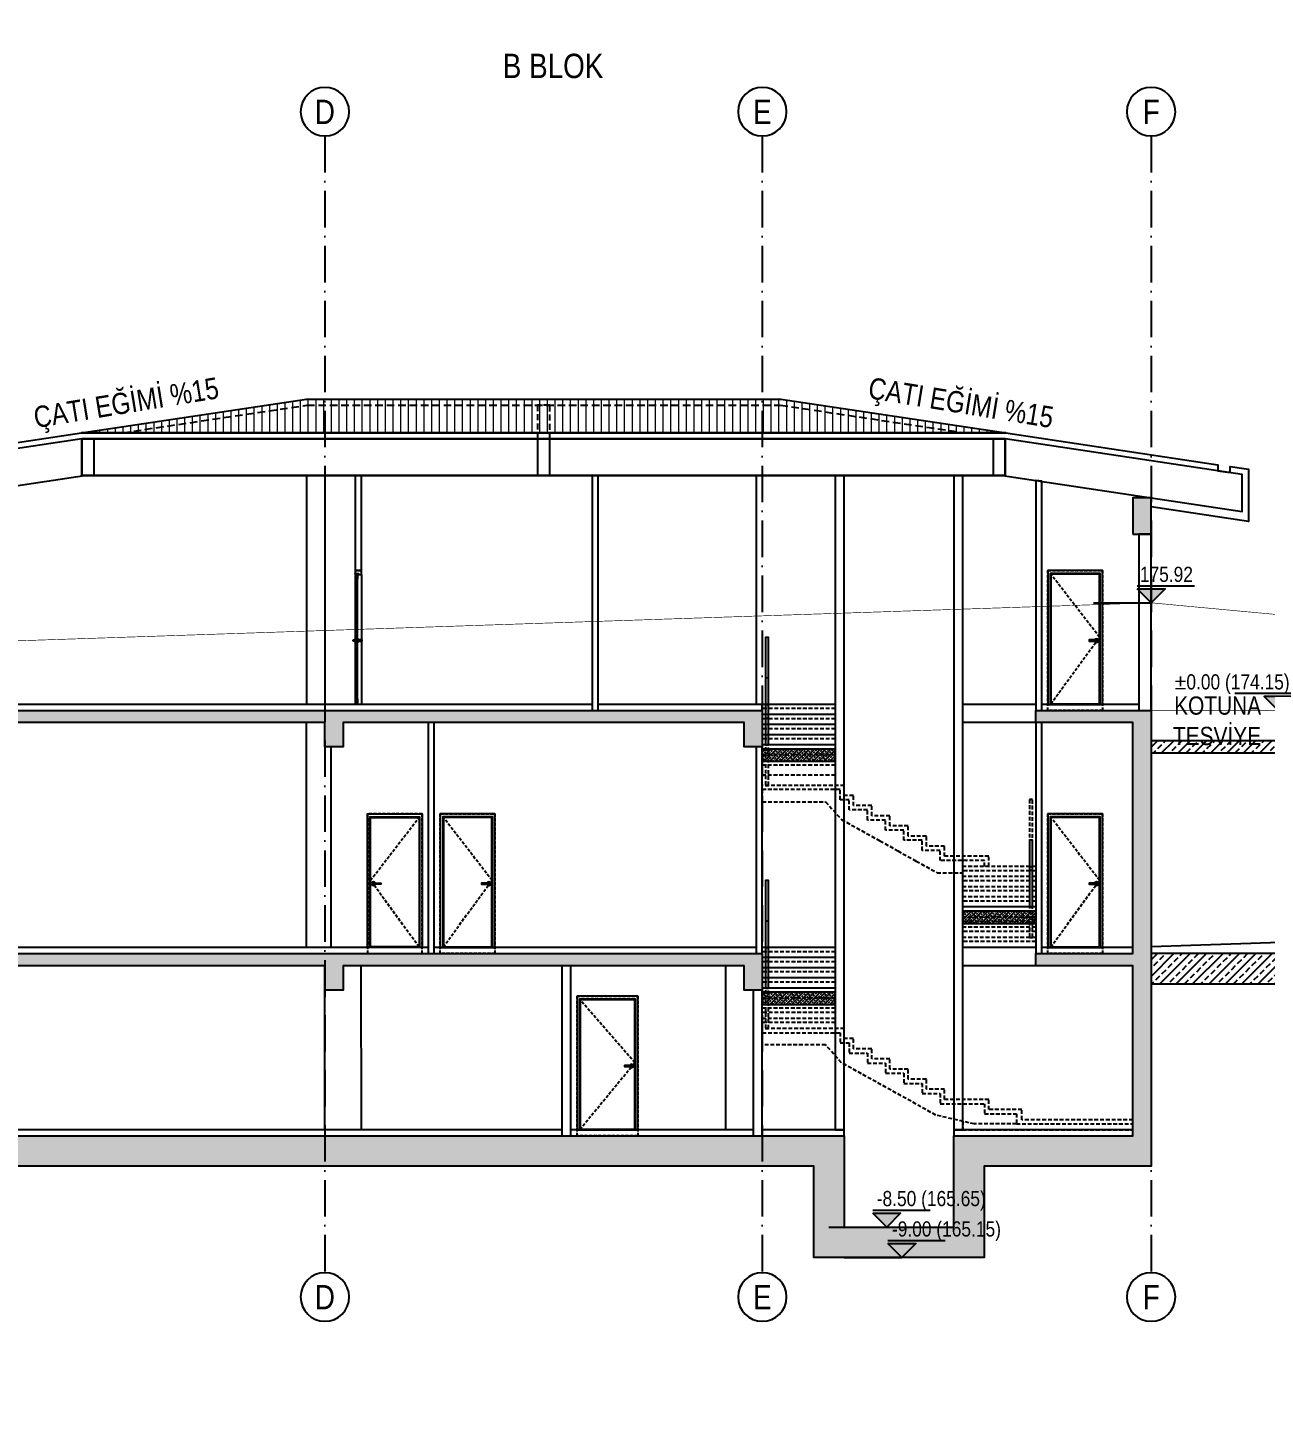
# Model space of a CAD drawing. Header units: millimetres. Extents: x 82776 to 137242, y 11666 to 27998.
# Drawn here: x 93113 to 93622, y 17840 to 18415 of the extents above; entities that cross this region are included whole.
import ezdxf
from ezdxf.enums import TextEntityAlignment as Align

# ---------------------------------------------------------------- set-up
doc = ezdxf.new("R2010")
doc.units = ezdxf.units.MM
for name, pattern in [('( Hidden )', [0.375, 0.25, -0.125]), ('ACAD_ISO10W100', [18, 12, -3, 0, -3]), ('DASHDOT', [1, 0.5, -0.25, 0, -0.25]), ('DASHED', [15, 10, -5]), ('HIDDEN', [9.525, 6.35, -3.175])]:
    doc.linetypes.add(name, pattern=pattern)
for name, color, linetype in [('0_IFC_Concrete Trace', 253, '( Hidden )'), ('0_IFC_Elevation_3', 21, 'Continuous'), ('0_IFC_Elevation_4', 11, 'Continuous'), ('0_IFC_Elevation_5', 252, 'Continuous'), ('0_IFC_Grid', 14, 'ACAD_ISO10W100'), ('0_IFC_Grid_Text_100', 14, 'Continuous'), ('0_IFC_Hatch', 250, 'Continuous'), ('0_IFC_Hatch_Structure', 251, 'Continuous'), ('0_IFC_Notation_Level_50', 160, 'Continuous'), ('0_IFC_Notation_Section_50', 10, 'Continuous'), ('0_IFC_Steelsection', 20, 'Continuous'), ('0_IFC_Text_Explanation_200', 231, 'Continuous'), ('0_IFC_Text_Explanation_50', 231, 'Continuous'), ('1_IFC_Concrete_Section', 50, 'Continuous'), ('1_IFC_Door', 83, 'Continuous'), ('1_IFC_Stair_Concrete', 252, '( Hidden )'), ('2_IFC_Handrail', 181, 'Continuous'), ('2_IFC_Wall', 130, 'Continuous'), ('3_IFC_Window', 136, 'Continuous'), ('4_IFC_Adhesive', 135, 'Continuous'), ('4_IFC_Floor_Cladding', 143, 'Continuous'), ('4_IFC_Kaplama', 55, 'Continuous'), ('7_IFC_Landscape', 45, 'Continuous')]:
    doc.layers.add(name, color=color, linetype=linetype)
doc.styles.add('IFC_TEXT', font='ARIALN.TTF')
pattern_1 = [(225, (-107543.747, -29261.813), (13.4703842, -13.4703842), []), (225, (-107557.217, -29261.813), (13.4703842, -13.4703842), [9.525, -4.7625])]

# ---------------------------------------------------------------- blocks, each defined once
blk = doc.blocks.new('P_FITIL2')
at = {"layer": '4_IFC_Adhesive'}
blk.add_line((0.5, 0), (-0.5, 0), dxfattribs=at)
blk.add_lwpolyline([(-0.6, -0.1), (-0.1, -0.1), (-0.1, -0.3), (-0.1, -0.3), (-0.1, -0.5), (-0.1, -0.5), (-0.1, -0.7), (0.1, -0.7), (0.1, -0.5), (0.1, -0.5), (0.1, -0.3), (0.1, -0.3), (0.1, -0.1), (0.6, -0.1)], dxfattribs=at)
for radius, start, end in [(0.61, 10.3889, 169.6111), (0.51, 24.3157, 155.6843)]:
    blk.add_arc((0, -0.2), radius, start, end, dxfattribs=at)
blk = doc.blocks.new('*U1084')
at = {"layer": '0_IFC_Elevation_5'}
for p, q in [((-5.2, -6.6), (-5.2, -220, 0)), ((-6, -114, 0), (0.5, -114, 0)), ((1, -112.5, 0), (0.5, -112.5, 0)), ((0.5, -112.5, 0), (0.5, -117.5, 0)), ((4.8, -112.5, 0), (5.3, -112.5, 0)), ((5.3, -112.5, 0), (5.3, -117.5, 0)), ((8, -114, 0), (5.3, -114, 0)), ((8, -116, 0), (8, -114, 0)), ((0.5, -116, 0), (-6, -116, 0)), ((0.5, -117.5, 0), (1, -117.5, 0)), ((5.3, -117.5, 0), (4.8, -117.5, 0)), ((5.3, -116, 0), (8, -116, 0))]:
    blk.add_line(p, q, dxfattribs=at)
at = {"layer": '0_IFC_Elevation_5', "elevation": 0}
for points in [[(4.8, -5.2), (4.8, -220)], [(-6, -114), (-6, -116)]]:
    blk.add_lwpolyline(points, dxfattribs=at)
at = {"layer": '1_IFC_Door'}
for p, q in [((1.2, -219, 0), (1.2, -5.7, 0)), ((1.2, -5.9, 0), (4.6, -5.9, 0)), ((4.6, -5.7, 0), (4.6, -219, 0)), ((1.2, -218.8, 0), (4.6, -218.8, 0))]:
    blk.add_line(p, q, dxfattribs=at)
for points in [[(4.8, -5), (-0.5, -5), (-0.5, -5.4), (0.5, -5.4), (0.5, -5.9), (-0.1, -5.9), (-0.1, -6.2), (0.5, -6.2), (0.5, -6.6), (-5.2, -6.6), (-5.2, 0), (4.8, 0)], [(1.2, -5.9), (1.2, -13.9), (4.6, -13.9), (4.6, -5.9)], [(1.2, -111), (1.2, -119), (4.6, -119), (4.6, -111)], [(1.2, -210.8), (1.2, -218.8), (4.6, -218.8), (4.6, -210.8)]]:
    blk.add_lwpolyline(points, close=True, dxfattribs=at)
at = {"layer": '1_IFC_Door', "elevation": 0}
blk.add_lwpolyline([(4.8, -5), (-0.5, -5), (-0.5, -5.4), (4.6, -5.4, 0.414214), (4.8, -5.2), (4.8, -5), (4.8, -5)], format="xyb", dxfattribs=at)
at = {"layer": '1_IFC_Door'}
blk.add_lwpolyline([(4.8, -5.9), (4.8, -218.8, -0.414214), (4.6, -219), (1.2, -219, -0.414214), (1, -218.8), (1, -218.6), (1, -6.1), (1, -5.9, -0.414214), (1.2, -5.7), (4.6, -5.7, -0.414214)], format="xyb", close=True, dxfattribs=at)
at = {"rotation": 270}
blk.add_blockref('P_FITIL2', (0.6, -6, 0), dxfattribs=at)
blk = doc.blocks.new('*U2326')
blk.add_wipeout([(-10, 220), (90, 220), (90, 0), (-10, 0)]).dxf.layer = '0_IFC_Elevation_5'
at = {"layer": '0_IFC_Elevation_4'}
for points in [[(-10, 0), (-10, 220), (90, 220), (90, 0)], [(-5, 1), (-5, 214), (85, 214), (85, 1)]]:
    blk.add_lwpolyline(points, close=True, dxfattribs=at)
blk.add_lwpolyline([(-6, 0), (-6, 215), (86, 215), (86, 0)], dxfattribs=at)
at = {"layer": '0_IFC_Elevation_5', "linetype": 'DASHED', "ltscale": 0.5}
blk.add_lwpolyline([(90, -10), (90, 220), (-10, 220), (-10, -10)], close=True, dxfattribs=at)
blk.add_lwpolyline([(85, 1), (-5, 110.5), (85, 214)], dxfattribs=at)
at = {"layer": '0_IFC_Elevation_5'}
blk.add_lwpolyline([(0, 104, -1), (0, 106), (12, 106), (12, 104)], format="xyb", close=True, dxfattribs=at)
blk.add_circle((0, 105), 3, dxfattribs=at)
blk = doc.blocks.new('*U2328')
blk.add_wipeout([(90, 220), (0, 220), (0, 0), (90, 0)]).dxf.layer = '0_IFC_Elevation_5'
at = {"layer": '0_IFC_Elevation_4'}
for points in [[(90, 0), (90, 220), (0, 220), (0, 0)], [(85, 1), (85, 214), (5, 214), (5, 1)]]:
    blk.add_lwpolyline(points, close=True, dxfattribs=at)
blk.add_lwpolyline([(86, 0), (86, 215), (4, 215), (4, 0)], dxfattribs=at)
at = {"layer": '0_IFC_Elevation_5', "linetype": 'DASHED', "ltscale": 0.5}
blk.add_lwpolyline([(0, -10), (0, 220), (90, 220), (90, -10)], close=True, dxfattribs=at)
blk.add_lwpolyline([(5, 1), (85, 110.5), (5, 214)], dxfattribs=at)
at = {"layer": '0_IFC_Elevation_5'}
blk.add_lwpolyline([(80, 104, 1), (80, 106), (68, 106), (68, 104)], format="xyb", close=True, dxfattribs=at)
blk.add_circle((80, 105), 3, dxfattribs=at)
blk = doc.blocks.new('*U2327')
blk.add_wipeout([(0, 220), (90, 220), (90, 0), (0, 0)]).dxf.layer = '0_IFC_Elevation_5'
at = {"layer": '0_IFC_Elevation_4'}
for points in [[(0, 0), (0, 220), (90, 220), (90, 0)], [(5, 1), (5, 214), (85, 214), (85, 1)]]:
    blk.add_lwpolyline(points, close=True, dxfattribs=at)
blk.add_lwpolyline([(4, 0), (4, 215), (86, 215), (86, 0)], dxfattribs=at)
at = {"layer": '0_IFC_Elevation_5', "linetype": 'DASHED', "ltscale": 0.5}
blk.add_lwpolyline([(90, -10), (90, 220), (0, 220), (0, -10)], close=True, dxfattribs=at)
blk.add_lwpolyline([(85, 1), (5, 110.5), (85, 214)], dxfattribs=at)
at = {"layer": '0_IFC_Elevation_5'}
blk.add_lwpolyline([(10, 104, -1), (10, 106), (22, 106), (22, 104)], format="xyb", close=True, dxfattribs=at)
blk.add_circle((10, 105), 3, dxfattribs=at)
blk = doc.blocks.new('0_IFC_AXIS_TEXT_100')
at = {"layer": '0_IFC_Grid_Text_100'}
blk.add_circle((0, 1000), 1000, dxfattribs=at)
at = {"layer": '0_IFC_Grid_Text_100', "style": 'IFC_TEXT'}
blk.add_attdef('AXIS_NO', text='', height=1000, dxfattribs=at).set_placement((0, 993), align=Align.MIDDLE_CENTER)
blk = doc.blocks.new('0_IFC_NOT_RUDELEVEL_50_N')
at = {"layer": '0_IFC_Notation_Level_50'}
h = blk.add_hatch(color=256, dxfattribs=at)
h.dxf.hatch_style = 1
h.paths.add_polyline_path([(-201.6, 201.6), (201.6, 201.6), (0, 0)])
for p, q in [((-201.6, 246.4), (627.2, 246.4)), ((-834.4, 0), (0, 0))]:
    blk.add_line(p, q, dxfattribs=at)
blk.add_lwpolyline([(-201.6, 201.6), (201.6, 201.6), (0, 0), (-201.6, 201.6)], dxfattribs=at)
at = {"layer": '0_IFC_Notation_Level_50', "style": 'IFC_TEXT'}
blk.add_attdef('LEVEL', (-201.6, 302.4), '', height=280, dxfattribs=at)
blk = doc.blocks.new('VAZ 1_DE')
at = {"layer": '0_IFC_Elevation_4', "linetype": 'DASHED', "ltscale": 3, "const_width": 1}
blk.add_lwpolyline([(842.4, -1076.4), (1304.4, -1070.7), (3304.4, -1072.7), (3904.4, -1012.7), (5904.4, -945.7), (6504.4, -1001.7), (7254.4, -1007.7), (7689.4, -1011.3)], dxfattribs=at)
ref = blk.add_blockref('0_IFC_NOT_RUDELEVEL_50_N', (5904.4, -945.7), dxfattribs=dict(xscale=0.114, yscale=0.114, zscale=0.114))
ref.add_attrib('LEVEL', '175.92', (5885.8, -911.3), dxfattribs={"layer": '0_IFC_Notation_Level_50', "height": 24.94, "style": 'IFC_TEXT'})
blk = doc.blocks.new('1-1 VAZIYET KESITI')
at = {"layer": '0_IFC_Hatch', "lineweight": 0, "transparency": 33554687}
h = blk.add_hatch(dxfattribs=at)
h.set_pattern_fill('LINE', color=256, scale=4, angle=90)
h.set_pattern_definition([(90, (-118258.13, -21057.812), (-12.7, 8e-16), [])])
h.paths.add_polyline_path([(-4349.8903, 1633.95754), (-3979.44868, 1689.52392), (-3199.00709, 1689.52392), (-2828.56358, 1633.95754)])
at = {"layer": '0_IFC_Hatch_Structure'}
h = blk.add_hatch(dxfattribs=at)
h.set_pattern_fill('ANSI33', color=256, scale=3, angle=180)
h.set_pattern_definition(pattern_1)
h.paths.add_polyline_path([(-2589.22631, 1107.27392), (-1999.22631, 1107.27392), (-1999.22631, 1127.27392), (-2589.22631, 1127.27392)], flags=17)
h.paths.add_polyline_path([(-2589.22631, 727.27392), (-2019.22631, 727.27392), (-2019.22631, 698.27392), (-1239.22631, 698.27392), (-1239.22631, 1198.27392), (-1269.22631, 1198.27392), (-1269.22631, 748.27392), (-1969.22631, 748.27392), (-1969.22631, 777.27392), (-2589.22631, 777.27392)])
h.paths.add_polyline_path([(-1989.22631, 1138.27392), (-1959.22631, 1138.27392), (-1959.22631, 1178.27392), (-1389.22631, 1178.27392), (-1389.22631, 1198.27392), (-1989.22631, 1198.27392)], flags=17)
h.paths.add_polyline_path([(-1989.22631, 1488.27392), (-1959.22631, 1488.27392), (-1959.22631, 1548.27392), (-1989.22631, 1548.27392)])
h.paths.add_polyline_path([(-1269.22631, 1488.27392), (-1239.22631, 1488.27392), (-1239.22631, 1548.27392), (-1269.22631, 1548.27392)])
h.paths.add_polyline_path([(-1989.22631, 777.27392), (-1969.22631, 777.27392), (-1969.22631, 798.27392), (-1989.22631, 798.27392)], flags=16)
h = blk.add_hatch(dxfattribs=at)
h.set_pattern_fill('ANSI33', color=256, angle=180)
h.set_pattern_definition([(225, (-118258.1294, -20647.812), (4.49012806, -4.49012806), []), (225, (-118262.6195, -20647.812), (4.49012806, -4.49012806), [3.175, -1.5875])])
h.paths.add_polyline_path([(-3229.22213, 1113.60726), (-3229.22631, 1093.60726), (-3109.22168, 1093.60726), (-3109.22168, 1113.60726)])
h = blk.add_hatch(dxfattribs=at)
h.set_pattern_fill('ANSI33', color=256, angle=180)
h.set_pattern_definition([(225, (-117928.134, -20914.4785), (4.49012806, -4.49012806), []), (225, (-117932.624, -20914.4785), (4.49012806, -4.49012806), [3.175, -1.5875])])
h.paths.add_polyline_path([(-2899.2269, 846.94059), (-2899.23108, 826.94059), (-2779.22645, 826.94059), (-2779.22645, 846.94059)])
h = blk.add_hatch(dxfattribs=at)
h.set_pattern_fill('ANSI33', color=256, angle=180)
h.set_pattern_definition([(225, (-118258.1294, -21047.812), (4.49012806, -4.49012806), []), (225, (-118262.6195, -21047.812), (4.49012806, -4.49012806), [3.175, -1.5875])])
h.paths.add_polyline_path([(-3229.22213, 713.60726), (-3229.22631, 693.60726), (-3109.22168, 693.60726), (-3109.22168, 713.60726)])
at = {"layer": '0_IFC_Concrete Trace', "linetype": '( Hidden )', "ltscale": 50}
blk.add_lwpolyline([(-4282.47797, 1633.95754), (-3978.70285, 1679.52392), (-3199.75292, 1679.52392), (-2895.97625, 1633.95754)], dxfattribs=at)
at = {"layer": '0_IFC_Elevation_3'}
blk.add_lwpolyline([(-4349.8903, 1633.95754), (-3979.44868, 1689.52392), (-3199.00709, 1689.52392), (-2828.56358, 1633.95754), (-4349.8903, 1633.95754)], close=True, dxfattribs=at)
at = {"layer": '0_IFC_Elevation_3', "transparency": 33554687}
for points in [[(-3109.22168, 1187.27392), (-3229.22213, 1187.27392)], [(-3109.22168, 1187.27392), (-3109.22168, 1113.60726)], [(-3109.22168, 1170.60726), (-3229.22213, 1170.60726)], [(-3109.22168, 1153.94059), (-3229.22213, 1153.94059)], [(-3109.22168, 1137.27392), (-3229.22213, 1137.27392)], [(-3109.22168, 787.27392), (-3229.22213, 787.27392)], [(-3109.22168, 787.27392), (-3109.22168, 713.60726)], [(-3109.22168, 770.60726), (-3229.22213, 770.60726)], [(-3109.22168, 753.94059), (-3229.22213, 753.94059)], [(-3109.22168, 737.27392), (-3229.22213, 737.27392)]]:
    blk.add_lwpolyline(points, dxfattribs=at)
at = {"layer": '0_IFC_Elevation_3', "linetype": 'HIDDEN', "transparency": 33554687}
for points in [[(-3109.22168, 1103.94059), (-3229.22213, 1103.94059)], [(-3109.22168, 1087.27392), (-3229.22213, 1087.27392)], [(-3109.22168, 1103.94059), (-3109.22168, 1053.94059)], [(-3109.22168, 1070.60726), (-3229.22213, 1070.60726)], [(-2856.41974, 920.60726), (-2856.41974, 937.27392), (-2929.2241, 937.27392), (-2929.2241, 953.94059), (-2959.2241, 953.94059), (-2959.2241, 970.60726), (-2989.2241, 970.60726), (-2989.2241, 987.27392), (-3019.2241, 987.27392), (-3019.2241, 1003.94059), (-3049.2241, 1003.94059), (-3049.2241, 1020.60726), (-3079.2241, 1020.60726), (-3079.2241, 1037.27392), (-3094.22683, 1037.27392), (-3094.22683, 1053.94059), (-3229.22213, 1053.94059)], [(-2779.22645, 920.60726), (-2899.22645, 920.60726)], [(-2899.22645, 803.94059), (-2899.22645, 920.60726)], [(-2784.22645, 803.94059), (-2784.22645, 920.60726)], [(-2779.22645, 903.94059), (-2899.22645, 903.94059)], [(-2779.22645, 887.27392), (-2899.22645, 887.27392)], [(-2779.22645, 870.60726), (-2899.22645, 870.60726)], [(-2779.22645, 837.27392), (-2899.22645, 837.27392)], [(-2779.22645, 820.60726), (-2899.22645, 820.60726)], [(-2779.22645, 803.94059), (-2899.22645, 803.94059)], [(-3109.22168, 703.94059), (-3229.22213, 703.94059)], [(-3109.22168, 703.94059), (-3109.22168, 653.94059)], [(-3109.22168, 687.27392), (-3229.22213, 687.27392)], [(-3109.22168, 670.60726), (-3229.22213, 670.60726)], [(-3094.22168, 637.27392), (-3094.22168, 653.94059), (-3229.22213, 653.94059)], [(-2856.41966, 520.60726), (-2856.41966, 537.27392), (-2929.22402, 537.27392), (-2929.22402, 553.94059), (-2959.22402, 553.94059), (-2959.22402, 570.60726), (-2989.22402, 570.60726), (-2989.22402, 587.27392), (-3019.22402, 587.27392), (-3019.22402, 603.94059), (-3049.22402, 603.94059), (-3049.22402, 620.60726), (-3079.22402, 620.60726), (-3079.22402, 637.27392), (-3094.22168, 637.27392)], [(-2801.88105, 503.94059), (-2801.88105, 520.60726), (-2856.41966, 520.60726)], [(-2899.22637, 501.2869), (-2899.22637, 487.27392), (-2619.22631, 487.27392), (-2619.22631, 503.94059), (-2801.88105, 503.94059)]]:
    blk.add_lwpolyline(points, dxfattribs=at)
at = {"layer": '0_IFC_Elevation_4'}
for points in [[(-4349.14447, 1623.95754), (-4739.22946, 1565.44464), (-4739.22946, 1504.77339), (-4344.66949, 1563.95754), (-2833.78437, 1563.95754), (-2439.2263, 1504.77398), (-2439.2263, 1565.44522), (-2829.30941, 1623.95754), (-4349.14447, 1623.95754)], [(-3949.22631, 1563.95754), (-3949.22631, 1187.27392)], [(-2779.22631, 1187.27392), (-2899.22637, 1187.27392)], [(-2779.22631, 1157.27392), (-2899.22637, 1157.27392)], [(-2779.22631, 787.27392), (-2899.22637, 787.27392)], [(-3889.22698, 487.27392), (-3889.24503, 757.27392)], [(-3289.22698, 487.27392), (-3289.24503, 757.27392)], [(-2779.22631, 757.27392), (-2899.22637, 757.27392)], [(-3949.22698, 487.27392), (-3949.24235, 717.27392)]]:
    blk.add_lwpolyline(points, dxfattribs=at)
at = {"layer": '0_IFC_Elevation_5'}
for points in [[(-3979.22631, 1563.95754), (-3979.22631, 1187.27392)], [(-3239.1992, 1563.95754), (-3239.1992, 1187.27392)]]:
    blk.add_lwpolyline(points, dxfattribs=at)
at = {"layer": '0_IFC_Elevation_5', "elevation": 425.7431}
for points in [[(-3979.26096, 787.27392), (-3979.26096, 1157.27392)], [(-3939.26096, 1117.27392), (-3939.26096, 787.27392)]]:
    blk.add_lwpolyline(points, dxfattribs=at)
at = {"layer": '0_IFC_Grid', "ltscale": 5}
for points in [[(-3949.24694, 2122.27392), (-3949.24694, 252.27392)], [(-3229.22213, 2122.27392), (-3229.22213, 252.27392)], [(-2589.22631, 2122.27392), (-2589.22631, 252.27392)]]:
    blk.add_lwpolyline(points, dxfattribs=at)
at = {"layer": '0_IFC_Steelsection', "linetype": '( Hidden )', "ltscale": 40}
blk.add_lwpolyline([(-3579.22742, 1623.95758), (-3579.22788, 1679.52392), (-3599.22788, 1679.52392), (-3599.22742, 1623.95758)], dxfattribs=at)
at = {"layer": '0_IFC_Steelsection'}
for points in [[(-4349.14399, 1563.95754), (-4329.14399, 1563.95754), (-4329.14495, 1623.95754), (-4349.14495, 1623.95754)], [(-4349.14447, 1623.95754), (-2829.30893, 1623.95761), (-2829.30893, 1563.95761), (-4349.14447, 1563.95754)], [(-2849.30845, 1563.95754), (-2829.30845, 1563.95754), (-2829.30941, 1623.95754), (-2849.30941, 1623.95754)]]:
    blk.add_lwpolyline(points, close=True, dxfattribs=at)
blk.add_lwpolyline([(-3599.22742, 1623.95758), (-3599.22693, 1563.95754), (-3579.22693, 1563.95754), (-3579.22742, 1623.95758)], dxfattribs=at)
at = {"layer": '1_IFC_Concrete_Section'}
for points in [[(-2619.2263, 1467.27392), (-2589.2263, 1467.27392), (-2589.2263, 1527.27392), (-2619.2263, 1527.27392)], [(-2589.22631, 727.27392), (-2019.22631, 727.27392), (-2019.22631, 698.27392), (-1239.22631, 698.27392), (-1239.22631, 1198.27392), (-1269.22631, 1198.27392), (-1269.22631, 748.27392), (-1969.22631, 748.27392), (-1969.22631, 777.27392), (-2589.22631, 777.27392)], [(-5189.22631, 1127.27392), (-4589.22631, 1127.27392), (-4589.22631, 1177.27392), (-3229.2263, 1177.27392), (-3229.22213, 1117.27392), (-3259.2263, 1117.27392), (-3259.2263, 1157.27392), (-3919.22631, 1157.27392), (-3919.22631, 1117.27392), (-3949.22631, 1117.27392), (-3949.22631, 1157.27392), (-4559.22631, 1157.27392), (-4559.22631, 1067.27392), (-4589.22631, 1067.27392), (-4589.22631, 1107.27392), (-5189.22631, 1107.27392)], [(-2589.22631, 1107.27392), (-1999.22631, 1107.27392), (-1999.22631, 1127.27392), (-2589.22631, 1127.27392)], [(-3229.22213, 1113.60726), (-3229.22631, 1093.60726), (-3109.22168, 1093.60726), (-3109.22168, 1113.60726)], [(-2899.2269, 846.94059), (-2899.23108, 826.94059), (-2779.22645, 826.94059), (-2779.22645, 846.94059)], [(-3229.22213, 713.60726), (-3229.22631, 693.60726), (-3109.22168, 693.60726), (-3109.22168, 713.60726)]]:
    blk.add_lwpolyline(points, close=True, dxfattribs=at)
at = {"layer": '1_IFC_Stair_Concrete', "ltscale": 25, "transparency": 33554687}
for points in [[(-3109.22168, 1180.27392), (-3229.22213, 1180.27392)], [(-3109.22168, 1163.60726), (-3229.22213, 1163.60726)], [(-3109.22168, 1146.94059), (-3229.22213, 1146.94059)], [(-3109.22168, 1130.27392), (-3229.22213, 1130.27392)], [(-2863.41974, 920.60726), (-2863.41974, 930.27392), (-2936.2241, 930.27392), (-2936.2241, 946.94059), (-2966.2241, 946.94059), (-2966.2241, 963.60726), (-2996.2241, 963.60726), (-2996.2241, 980.27392), (-3026.2241, 980.27392), (-3026.2241, 996.94059), (-3056.2241, 996.94059), (-3056.2241, 1013.60726), (-3086.2241, 1013.60726), (-3086.2241, 1030.27392), (-3101.22683, 1030.27392), (-3101.22683, 1046.94059), (-3229.22213, 1046.94059), (-3229.22213, 1026.94059), (-3125.13572, 1026.94059), (-3098.85527, 997.74539), (-3065.93696, 979.45745), (-3035.93696, 962.79078), (-3005.93696, 946.12411), (-2975.93696, 929.45745), (-2941.40663, 910.27392), (-2899.22213, 910.27392)], [(-2779.22645, 913.60726), (-2899.22645, 913.60726)], [(-2779.22645, 896.94059), (-2899.22645, 896.94059)], [(-2779.22645, 880.27392), (-2899.22645, 880.27392)], [(-2779.22645, 863.60726), (-2899.22645, 863.60726)], [(-2779.22645, 830.27392), (-2899.22645, 830.27392)], [(-2779.22645, 813.60726), (-2899.22645, 813.60726)], [(-2779.22645, 796.94059), (-2899.22645, 796.94059)], [(-3109.22168, 780.27392), (-3229.22213, 780.27392)], [(-3109.22168, 763.60726), (-3229.22213, 763.60726)], [(-3109.22168, 746.94059), (-3229.22213, 746.94059)], [(-3109.22168, 730.27392), (-3229.22213, 730.27392)], [(-3109.22168, 680.27392), (-3229.22213, 680.27392)], [(-3125.12751, 626.94059), (-3229.22628, 626.94059), (-3229.22213, 646.94059), (-3101.22168, 646.94059), (-3101.22168, 630.27392), (-3086.22402, 630.27392), (-3086.22402, 613.60726), (-3056.22402, 613.60726), (-3056.22402, 596.94059), (-3026.22402, 596.94059), (-3026.22402, 580.27392), (-2996.22402, 580.27392), (-2996.22402, 563.60726), (-2966.22402, 563.60726), (-2966.22402, 546.94059), (-2936.22402, 546.94059), (-2936.22402, 530.27392), (-2863.41966, 530.27392), (-2863.41966, 513.60726), (-2810.89466, 513.60726), (-2810.89466, 496.94059), (-2880.24054, 496.94059), (-2943.45483, 511.41186), (-3065.93688, 579.45745), (-3098.8567, 597.74623), (-3125.12751, 626.94059)], [(-3109.22168, 663.60726), (-3229.22213, 663.60726)], [(-2810.89466, 496.94059), (-2619.22631, 496.94059)]]:
    blk.add_lwpolyline(points, dxfattribs=at)
at = {"layer": '2_IFC_Handrail'}
for points in [[(-3219.23627, 1187.27453), (-3219.23627, 1297.27453), (-3224.22631, 1297.27392), (-3224.22631, 1187.27392)], [(-3219.23208, 1120.60787), (-3219.23208, 1230.60787), (-3224.22213, 1230.60726), (-3224.22213, 1120.60726)], [(-2784.22645, 853.94059), (-2784.22645, 963.94059), (-2789.2165, 963.93998), (-2789.2165, 853.93998)], [(-3219.23208, 787.27453), (-3219.23208, 897.27453), (-3224.22213, 897.27392), (-3224.22213, 787.27392)], [(-3219.23208, 720.60787), (-3219.23208, 830.60787), (-3224.22213, 830.60726), (-3224.22213, 720.60726)]]:
    blk.add_lwpolyline(points, close=True, dxfattribs=at)
at = {"layer": '2_IFC_Handrail', "linetype": '( Hidden )', "ltscale": 25}
for points in [[(-3219.23208, 1053.9412), (-3219.23208, 1163.9412), (-3224.22213, 1163.94059), (-3224.22213, 1053.94059)], [(-2784.22645, 920.60726), (-2784.22645, 1030.60726), (-2789.2165, 1030.60665), (-2789.2165, 920.60665)], [(-2784.22645, 803.94059), (-2784.22645, 913.94059), (-2789.2165, 913.93998), (-2789.2165, 803.93998)], [(-3219.23208, 653.9412), (-3219.23208, 763.9412), (-3224.22213, 763.94059), (-3224.22213, 653.94059)]]:
    blk.add_lwpolyline(points, close=True, dxfattribs=at)
at = {"layer": '2_IFC_Wall'}
for points in [[(-3889.2263, 1563.95754), (-3899.22631, 1563.95754), (-3899.22631, 1407.27392), (-3889.2263, 1407.27392)], [(-3499.2263, 1563.95754), (-3509.22631, 1563.95754), (-3509.22631, 1177.27392), (-3499.2263, 1177.27392)], [(-2589.2263, 1467.27392), (-2609.22631, 1467.27392), (-2609.22631, 1177.27392), (-2589.2263, 1177.27392)], [(-3769.2263, 1157.27392), (-3779.22631, 1157.27392), (-3779.22631, 777.27392), (-3769.2263, 777.27392)], [(-3229.2263, 1117.27392), (-3239.22631, 1117.27392), (-3239.22631, 777.27392), (-3229.2263, 777.27392)], [(-3544.22631, 757.27392), (-3559.22633, 757.27392), (-3559.22633, 477.27392), (-3544.22631, 477.27392)], [(-3229.22631, 717.27392), (-3244.22633, 717.27392), (-3244.22633, 477.27392), (-3229.22631, 477.27392)]]:
    blk.add_lwpolyline(points, close=True, dxfattribs=at)
at = {"layer": '3_IFC_Window'}
for points in [[(-3109.22213, 487.27392), (-3094.22213, 487.27392), (-3094.22213, 1563.95754), (-3109.22213, 1563.95754)], [(-2914.22213, 487.27392), (-2899.22213, 487.27392), (-2899.22213, 1563.95754), (-2914.22213, 1563.95754)]]:
    blk.add_lwpolyline(points, close=True, dxfattribs=at)
at = {"layer": '4_IFC_Floor_Cladding'}
for points in [[(-3509.22631, 1187.27392), (-4589.22631, 1187.27392), (-4589.22631, 1177.27392)], [(-3229.2263, 1177.27392), (-3229.22631, 1187.27392), (-3499.2263, 1187.27392)], [(-3109.22168, 1120.60726), (-3229.22213, 1120.60726)], [(-2779.22645, 853.94059), (-2899.22645, 853.94059)], [(-1999.22631, 777.27392), (-1999.22631, 808.27392), (-2589.22631, 788.29005)], [(-3109.22168, 720.60726), (-3229.22213, 720.60726)], [(-3559.22633, 487.27392), (-4559.22631, 487.27392)], [(-3094.22168, 477.27392), (-3094.22168, 487.27392), (-3229.22631, 487.27392)], [(-2619.22631, 487.27392), (-2914.22637, 487.27392), (-2914.22631, 477.27392)]]:
    blk.add_lwpolyline(points, dxfattribs=at)
at = {"layer": '4_IFC_Kaplama', "transparency": 33554687}
blk.add_lwpolyline([(-4589.2263, 1512.10659), (-4749.22947, 1488.10618), (-4749.22947, 1574.05651), (-4719.22787, 1578.55676), (-4719.22787, 1568.44489), (-4699.22787, 1571.4449), (-4699.22787, 1581.55677), (-4349.8903, 1633.95754), (-2828.56547, 1633.95754), (-2479.2279, 1581.55677), (-2479.2279, 1571.4449), (-2459.2279, 1568.44489), (-2459.2279, 1578.55676), (-2429.2263, 1574.05651), (-2429.2263, 1488.10618), (-2589.22947, 1512.10659)], dxfattribs=at)
at = {"layer": '7_IFC_Landscape', "const_width": 1}
blk.add_lwpolyline([(-2589.2263, 1177.27392), (-2289.25889, 1177.27392), (-2289.25373, 1198.27392), (-1994.22631, 1198.27392)], dxfattribs=at)
ref = blk.add_blockref('0_IFC_AXIS_TEXT_100', (-3949.24694, 2122.27392), dxfattribs=dict(xscale=-0.04, yscale=0.04, zscale=0.04, rotation=0.0064968962269241))
ref.add_attrib('AXIS_NO', 'D', dxfattribs={"layer": '0_IFC_Grid_Text_100', "height": 40, "rotation": 0.0064969, "style": 'IFC_TEXT'}).set_placement((-3949.25144, 2161.98256), align=Align.MIDDLE_CENTER)
ref = blk.add_blockref('0_IFC_AXIS_TEXT_100', (-3229.22213, 2122.27392), dxfattribs=dict(xscale=-0.04, yscale=0.04, zscale=0.04, rotation=0.0064968962269241))
ref.add_attrib('AXIS_NO', 'E', dxfattribs={"layer": '0_IFC_Grid_Text_100', "height": 40, "rotation": 0.0064969, "style": 'IFC_TEXT'}).set_placement((-3229.22663, 2161.98256), align=Align.MIDDLE_CENTER)
ref = blk.add_blockref('0_IFC_AXIS_TEXT_100', (-2589.22631, 2122.27392), dxfattribs=dict(xscale=-0.04, yscale=0.04, zscale=0.04, rotation=0.0064968962269241))
ref.add_attrib('AXIS_NO', 'F', dxfattribs={"layer": '0_IFC_Grid_Text_100', "height": 40, "rotation": 0.0064969, "style": 'IFC_TEXT'}).set_placement((-2589.23082, 2161.98256), align=Align.MIDDLE_CENTER)
at = {"xscale": -1, "rotation": 359.9984618957857}
blk.add_blockref('*U1084', (-3894.41199, 1407.27309), dxfattribs=at)
at = {"xscale": -1}
for p in [(-2669.22631, 1187.27392), (-2669.22631, 787.27392)]:
    blk.add_blockref('*U2327', p, dxfattribs=at)
ref = blk.add_blockref('0_IFC_NOT_RUDELEVEL_50_N', (-2380.21795, 1177.27392), dxfattribs=dict(xscale=-0.114, yscale=0.114, zscale=0.114))
ref.add_attrib('LEVEL', '%%P0.00 (174.15)', (-2550.3314, 1211.74752), dxfattribs={"layer": '0_IFC_Notation_Level_50', "height": 24.9375, "style": 'IFC_TEXT'})
ref = blk.add_blockref('0_IFC_NOT_RUDELEVEL_50_N', (-3024.50642, 327.27392), dxfattribs=dict(xscale=0.114, yscale=0.114, zscale=0.114))
ref.add_attrib('LEVEL', '-8.50 (165.65)', (-3040.86287, 361.74752), dxfattribs={"layer": '0_IFC_Notation_Level_50', "height": 24.9375, "style": 'IFC_TEXT'})
ref = blk.add_blockref('0_IFC_NOT_RUDELEVEL_50_N', (-2999.50642, 277.27392), dxfattribs=dict(xscale=0.114, yscale=0.114, zscale=0.114))
ref.add_attrib('LEVEL', '-9.00 (165.15)', (-3015.86287, 311.74752), dxfattribs={"layer": '0_IFC_Notation_Level_50', "height": 24.9375, "style": 'IFC_TEXT'})
ref = blk.add_blockref('0_IFC_AXIS_TEXT_100', (-3949.23787, 172.27392), dxfattribs=dict(xscale=-0.04, yscale=0.04, zscale=0.04, rotation=0.0064968962269241))
ref.add_attrib('AXIS_NO', 'D', dxfattribs={"layer": '0_IFC_Grid_Text_100', "height": 40, "rotation": 0.0064969, "style": 'IFC_TEXT'}).set_placement((-3949.24237, 211.98256), align=Align.MIDDLE_CENTER)
ref = blk.add_blockref('0_IFC_AXIS_TEXT_100', (-3229.21306, 172.27392), dxfattribs=dict(xscale=-0.04, yscale=0.04, zscale=0.04, rotation=0.0064968962269241))
ref.add_attrib('AXIS_NO', 'E', dxfattribs={"layer": '0_IFC_Grid_Text_100', "height": 40, "rotation": 0.0064969, "style": 'IFC_TEXT'}).set_placement((-3229.21756, 211.98256), align=Align.MIDDLE_CENTER)
ref = blk.add_blockref('0_IFC_AXIS_TEXT_100', (-2589.21724, 172.27392), dxfattribs=dict(xscale=-0.04, yscale=0.04, zscale=0.04, rotation=0.0064968962269241))
ref.add_attrib('AXIS_NO', 'F', dxfattribs={"layer": '0_IFC_Grid_Text_100', "height": 40, "rotation": 0.0064969, "style": 'IFC_TEXT'}).set_placement((-2589.22175, 211.98256), align=Align.MIDDLE_CENTER)
at = {"layer": '0_IFC_Notation_Level_50', "insert": (-2408.20035, 1200.25632), "char_height": 30, "attachment_point": 3, "style": 'IFC_TEXT'}
blk.add_mtext_dynamic_manual_height_columns('KOTUNA TESVİYE', width=30, gutter_width=12.5, heights=[0], dxfattribs=at)
at = {"layer": '0_IFC_Text_Explanation_200', "insert": (-3573.63267, 2237.27392), "char_height": 40, "attachment_point": 5, "style": 'IFC_TEXT'}
blk.add_mtext_dynamic_manual_height_columns('\\pxqc;B BLOK', width=621.8805296, gutter_width=12.5, heights=[0], dxfattribs=at)
at = {"layer": '0_IFC_Text_Explanation_50', "char_height": 35, "style": 'IFC_TEXT'}
for insert, attachment_point, rotation in [((-4127.42366, 1725.74405, 174726.40381), 3, 9.27293352), ((-3051.03211, 1725.74405, 174726.40381), 1, 350.72706648)]:
    blk.add_mtext_dynamic_manual_height_columns('ÇATI EĞİMİ %15', width=394.4563731, gutter_width=12.5, heights=[0], dxfattribs=dict(at, insert=insert, attachment_point=attachment_point, rotation=rotation))
at = {"layer": '2_IFC_Wall'}
for points in [[(-2769.2263, 1554.27386), (-2779.22631, 1555.77385), (-2779.22631, 1177.27392), (-2769.2263, 1177.27392)], [(-2769.2263, 1157.27392), (-2779.22631, 1157.27392), (-2779.22631, 777.27392), (-2769.2263, 777.27392)]]:
    blk.add_lwpolyline(points, close=True, dxfattribs=at)
at = {"layer": '4_IFC_Floor_Cladding'}
for points in [[(-2609.22631, 1187.27392), (-2769.2263, 1187.27392)], [(-2619.22631, 787.27392), (-2769.2263, 787.27392)]]:
    blk.add_lwpolyline(points, dxfattribs=at)
blk.add_blockref('VAZ 1_DE', (-8493.58571, 2299.99962))
at = {"xscale": -1}
for name, p in [('*U2328', (-3789.22631, 787.27392)), ('*U2327', (-3669.22631, 787.27392)), ('*U2326', (-3444.22631, 487.27392))]:
    blk.add_blockref(name, p, dxfattribs=at)
at = {"layer": '0_IFC_Hatch_Structure'}
h = blk.add_hatch(dxfattribs=at)
h.set_pattern_fill('ANSI33', color=256, scale=3, angle=180)
h.set_pattern_definition(pattern_1)
h.paths.add_polyline_path([(-5189.22631, 1127.27392), (-4589.22631, 1127.27392), (-4589.22631, 1177.27392), (-3229.2263, 1177.27392), (-3229.22213, 1117.27392), (-3259.2263, 1117.27392), (-3259.2263, 1157.27392), (-3919.22631, 1157.27392), (-3919.22631, 1117.27392), (-3949.22631, 1117.27392), (-3949.22631, 1157.27392), (-4559.22631, 1157.27392), (-4559.22631, 1067.27392), (-4589.22631, 1067.27392), (-4589.22631, 1107.27392), (-5189.22631, 1107.27392)], flags=17)
h.paths.add_polyline_path([(-5189.22631, 777.27392), (-3229.22631, 777.27392), (-3229.22631, 717.27392), (-3259.22631, 717.27392), (-3259.22631, 757.27392), (-3919.22631, 757.27392), (-3919.22631, 717.27392), (-3949.22631, 717.27392), (-3949.22631, 757.27392), (-4559.22631, 757.27392), (-4559.22631, 477.27392), (-3094.22631, 477.27392), (-3094.22631, 327.27392), (-2914.22631, 327.27392), (-2914.22631, 477.27392), (-2619.22631, 477.27392), (-2619.22631, 757.27392), (-2779.22645, 757.27392), (-2779.22645, 777.27392), (-2619.22631, 777.27392), (-2619.22631, 1157.27392), (-2779.22645, 1157.27392), (-2779.22645, 1177.27392), (-2589.22631, 1177.27392), (-2589.22631, 427.27392), (-2864.22631, 427.27392), (-2864.22631, 277.27392), (-3144.22631, 277.27392), (-3144.22631, 427.27392), (-4589.22631, 427.27392), (-4589.22631, 727.27392), (-5189.22631, 727.27392)])
h.paths.add_polyline_path([(-2619.2263, 1467.27392), (-2589.2263, 1467.27392), (-2589.2263, 1527.27392), (-2619.2263, 1527.27392)])
h.paths.add_polyline_path([(-4589.2263, 1467.27392), (-4559.2263, 1467.27392), (-4559.2263, 1527.27392), (-4589.2263, 1527.27392)])
at = {"layer": '0_IFC_Notation_Section_50', "linetype": 'DASHDOT', "ltscale": 40, "const_width": 0.03216}
blk.add_lwpolyline([(0, 0), (0, 2300), (-8493.58571, 2299.99962), (-8493.58571, -0.00038)], close=True, dxfattribs=at)
at = {"layer": '1_IFC_Concrete_Section'}
for points in [[(-5189.22631, 777.27392), (-3229.22631, 777.27392), (-3229.22631, 717.27392), (-3259.22631, 717.27392), (-3259.22631, 757.27392), (-3919.22631, 757.27392), (-3919.22631, 717.27392), (-3949.22631, 717.27392), (-3949.22631, 757.27392), (-4559.22631, 757.27392)], [(-4559.22631, 477.27392), (-3094.22631, 477.27392), (-3094.22631, 327.27392), (-2914.22631, 327.27392), (-2914.22631, 477.27392), (-2619.22631, 477.27392), (-2619.22631, 757.27392), (-2779.22645, 757.27392), (-2779.22645, 777.27392), (-2619.22631, 777.27392), (-2619.22631, 1157.27392), (-2779.22645, 1157.27392), (-2779.22645, 1177.27392), (-2589.22631, 1177.27392), (-2589.22631, 427.27392), (-2864.22631, 427.27392), (-2864.22631, 277.27392), (-3144.22631, 277.27392), (-3144.22631, 427.27392), (-4589.22631, 427.27392)]]:
    blk.add_lwpolyline(points, dxfattribs=at)
at = {"layer": '4_IFC_Floor_Cladding'}
for points in [[(-3779.22631, 787.27392), (-4559.2263, 787.27392)], [(-3239.22631, 787.27392), (-3769.2263, 787.27392)], [(-3244.22633, 487.27392), (-3544.22631, 487.27392)]]:
    blk.add_lwpolyline(points, dxfattribs=at)

msp = doc.modelspace()

# ---------------------------------------------------------------- block references
at = {"xscale": 0.25, "yscale": 0.25, "zscale": 0.25}
msp.add_blockref('1-1 VAZIYET KESITI', (94222.72, 17839.84), dxfattribs=at)

doc.saveas('drawing.dxf')
